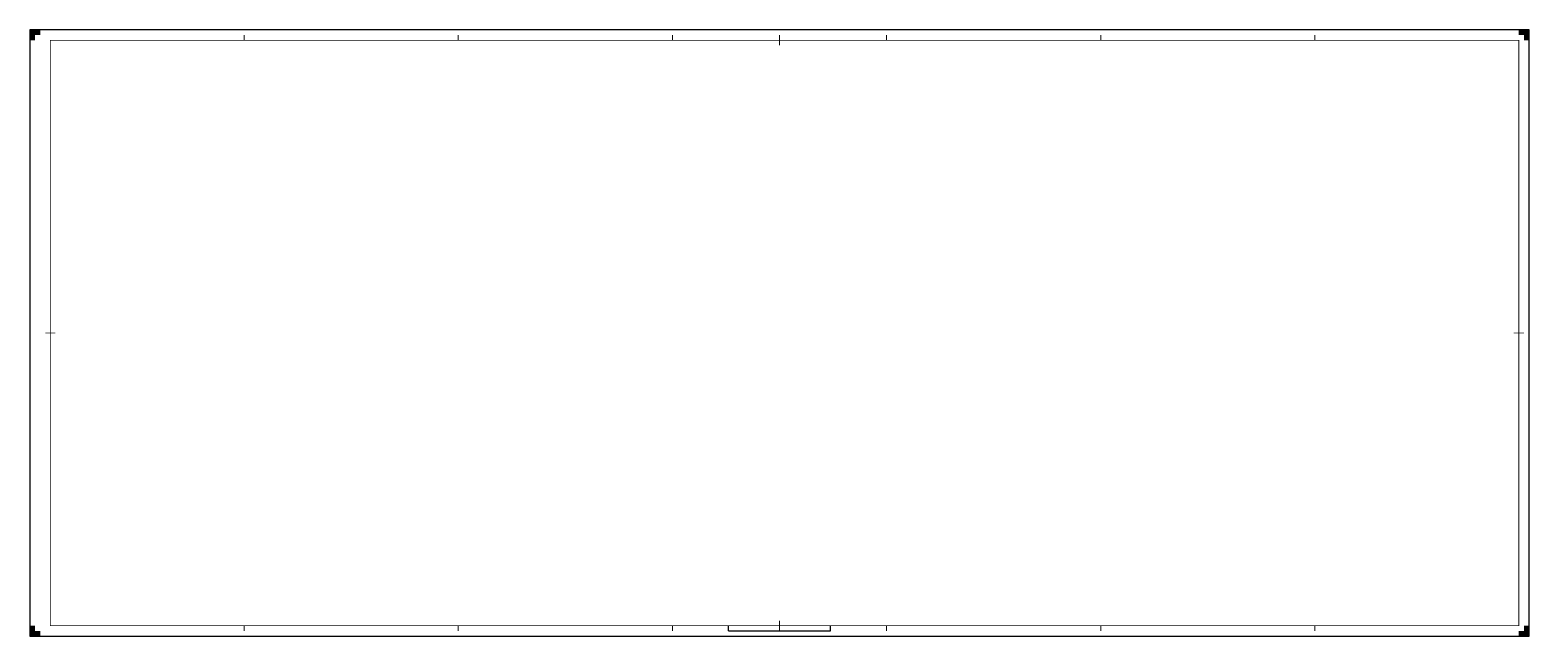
# Model space of a CAD drawing. Extents: x -20 to 1450, y -10 to 584.
import ezdxf

# ---------------------------------------------------------------- set-up
doc = ezdxf.new("R2010")
doc.units = 0
doc.header["$MEASUREMENT"] = 0
for name, color, linetype, lineweight in [('to-xx-kader', 7, 'CONTINUOUS', 25), ('to-xx-snijrand', 7, 'CONTINUOUS', 25), ('to-xx-vouwmerk', 7, 'CONTINUOUS', 18)]:
    doc.layers.add(name, color=color, linetype=linetype, lineweight=lineweight)

msp = doc.modelspace()

# ---------------------------------------------------------------- hatches: boundary and pattern name
at = {"layer": 'to-xx-snijrand'}
for points in [[(-10, 584), (-20, 584), (-20, 574), (-15, 574), (-15, 579), (-10, 579)], [(1450, 574), (1450, 584), (1440, 584), (1440, 579), (1445, 579), (1445, 574)], [(-20, 0), (-20, -10), (-10, -10), (-10, -5), (-15, -5), (-15, 0)], [(1440, -10), (1450, -10), (1450, 0), (1445, 0), (1445, -5), (1440, -5)]]:
    msp.add_hatch(color=256, dxfattribs=at).paths.add_polyline_path(points)

# ---------------------------------------------------------------- linework, layer by layer
at = {"layer": 'to-xx-kader'}
for p, q in [((665, -5), (665, 0)), ((765, -5), (765, 0)), ((665, -5), (765, -5))]:
    msp.add_line(p, q, dxfattribs=at)
at = {"layer": 'to-xx-kader', "const_width": 0.7, "flags": 128}
msp.add_lwpolyline([(0, 0), (1440, 0), (1440, 574), (0, 574)], close=True, dxfattribs=at)
for points in [[(715, 579), (715, 569)], [(-5, 287), (5, 287)], [(1445, 287), (1435, 287)], [(715, -5), (715, 5)]]:
    msp.add_lwpolyline(points, dxfattribs=at)
at = {"layer": 'to-xx-snijrand'}
for p, q in [((1450, 584), (-20, 584)), ((-20, 584), (-20, -10)), ((1450, -10), (1450, 584)), ((-20, -10), (1450, -10))]:
    msp.add_line(p, q, dxfattribs=at)
at = {"layer": 'to-xx-vouwmerk'}
for p, q in [((190, 574), (190, 579)), ((400, 574), (400, 579)), ((610, 574), (610, 579)), ((820, 574), (820, 579)), ((1030, 574), (1030, 579)), ((1240, 574), (1240, 579)), ((190, -5), (190, 0)), ((400, -5), (400, 0)), ((610, -5), (610, 0)), ((820, -5), (820, 0)), ((1030, -5), (1030, 0)), ((1240, -5), (1240, 0))]:
    msp.add_line(p, q, dxfattribs=at)

doc.saveas('drawing.dxf')
